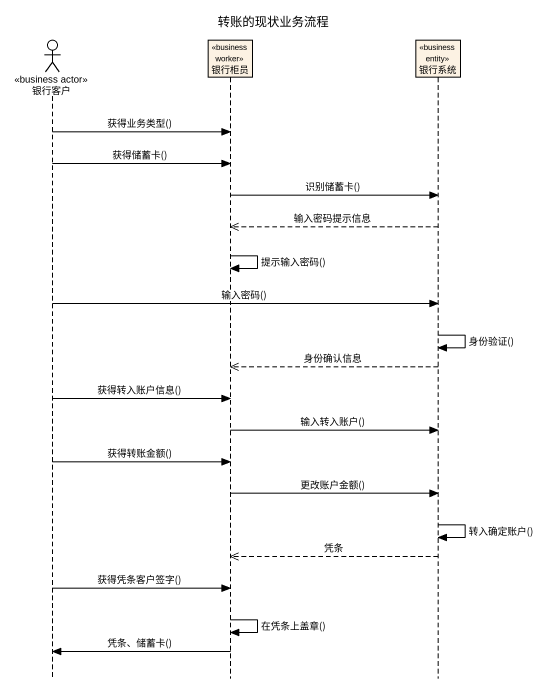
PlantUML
@startuml
title 转账的现状业务流程
hide footbox
actor 银行客户 <<business actor>>
participant 银行柜员 <<business worker>>
participant 银行系统 <<business entity>>

银行客户 -> 银行柜员 : 获得业务类型()
银行客户 -> 银行柜员 : 获得储蓄卡()
银行柜员 -> 银行系统 : 识别储蓄卡()
银行系统 -->> 银行柜员 : 输入密码提示信息
银行柜员 -> 银行柜员 : 提示输入密码()
银行客户 -> 银行系统 : 输入密码()
银行系统 -> 银行系统 : 身份验证()
银行系统 -->> 银行柜员 : 身份确认信息
银行客户 -> 银行柜员 : 获得转入账户信息()
银行柜员 -> 银行系统 : 输入转入账户()
银行客户 -> 银行柜员 : 获得转账金额()
银行柜员 -> 银行系统 : 更改账户金额()
银行系统 -> 银行系统 : 转入确定账户()
银行系统 -->> 银行柜员 : 凭条
银行客户 -> 银行柜员 : 获得凭条客户签字()
银行柜员 -> 银行柜员 : 在凭条上盖章()
银行柜员 -> 银行客户 : 凭条、储蓄卡()
@enduml
